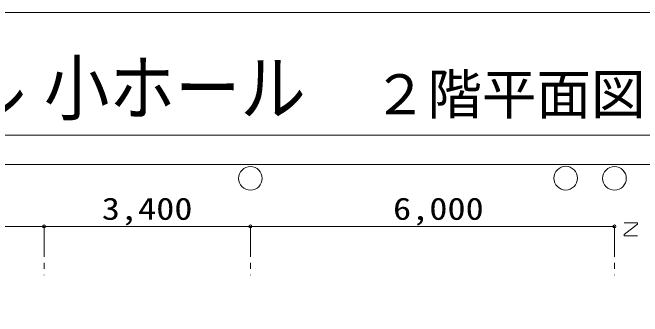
# Model space of a CAD drawing. Units: millimetres, scale not verified. Extents: x -26503 to 29497, y -28039 to 11161.
# Drawn here: x 13375 to 23766, y 6148 to 11161 of the extents above; entities that cross this region are included whole.
import ezdxf
from ezdxf.enums import TextEntityAlignment as Align

# ---------------------------------------------------------------- set-up
doc = ezdxf.new("R2010")
doc.units = ezdxf.units.MM
doc.header["$LTSCALE"] = 100
doc.linetypes.add('CHAIN1', pattern=[8, 5, -1, 1, -1])
for name, color, linetype, lineweight in [('0-0', 7, 'Continuous', 18), ('0-1', 4, 'Continuous', 18), ('F-0', 7, 'Continuous', 18)]:
    doc.layers.add(name, color=color, linetype=linetype, lineweight=lineweight)
doc.styles.add('HG創英角ｺﾞｼｯｸUB', font='')
doc.styles.add('ＭＳ ゴシック', font='')
doc.styles.get('HG創英角ｺﾞｼｯｸUB').set_extended_font_data('HG創英角ｺﾞｼｯｸUB')
doc.styles.get('ＭＳ ゴシック').set_extended_font_data('MS Gothic')

msp = doc.modelspace()

# ---------------------------------------------------------------- linework, layer by layer
at = {"layer": '0-0'}
msp.add_line((-19069.9, 8656), (26728.1, 8656), dxfattribs=at)
for centre, radius in [((17298.3, 8425.8), 195.2), ((22500.9, 8429.3), 195.4), ((23305.4, 8425.8), 195.2)]:
    msp.add_circle(centre, radius, dxfattribs=at)
at = {"layer": '0-1'}
for p, q in [((7887.1, 7632), (13894.2, 7632)), ((13894.2, 7632), (17298.3, 7632)), ((17298.3, 7632), (23305.4, 7632))]:
    msp.add_line(p, q, dxfattribs=at)
at = {"layer": '0-1', "linetype": 'CHAIN1'}
for p, q in [((13894.2, 7632), (13894.2, 6826.9)), ((17298.3, 7632), (17298.3, 6826.9)), ((23305.4, 7632), (23305.4, 6826.9))]:
    msp.add_line(p, q, dxfattribs=at)
at = {"layer": '0-1'}
for centre in [(13894.2, 7632), (17298.3, 7632), (23305.4, 7632)]:
    msp.add_circle(centre, 25, dxfattribs=at)
at = {"layer": 'F-0'}
for p, q in [((7019.6, 9137.8), (29193.4, 9137.8)), ((23467.8, 7692.4), (23685.4, 7692.4)), ((23685.4, 7692.4), (23685.4, 7670.8)), ((23685.4, 7670.8), (23467.8, 7498)), ((23467.8, 7498), (23467.8, 7476.4)), ((23467.8, 7476.4), (23683.8, 7476.4))]:
    msp.add_line(p, q, dxfattribs=at)
msp.add_lwpolyline([(29497.1, 11161.3), (-26502.9, 11161.3), (-26502.9, -28038.7)], dxfattribs=at)

# ---------------------------------------------------------------- texts
at = {"layer": '0-1', "style": 'ＭＳ ゴシック', "width": 1.2}
for s, p in [('3,400', (14846.3, 7632)), ('6,000', (19651.9, 7632))]:
    msp.add_text(s, height=366.6, dxfattribs=at).set_placement(p, align=Align.BOTTOM_LEFT)
at = {"layer": 'F-0', "style": 'HG創英角ｺﾞｼｯｸUB', "width": 0.9}
msp.add_text('てだこホール 小ホール', height=879.8, dxfattribs=at).set_placement((7117.5, 9213.7), align=Align.BOTTOM_LEFT)
at = {"layer": 'F-0', "style": 'HG創英角ｺﾞｼｯｸUB'}
msp.add_text('２階平面図', height=659.8, dxfattribs=at).set_placement((19318.3, 9286.4), align=Align.BOTTOM_LEFT)

doc.saveas('drawing.dxf')
